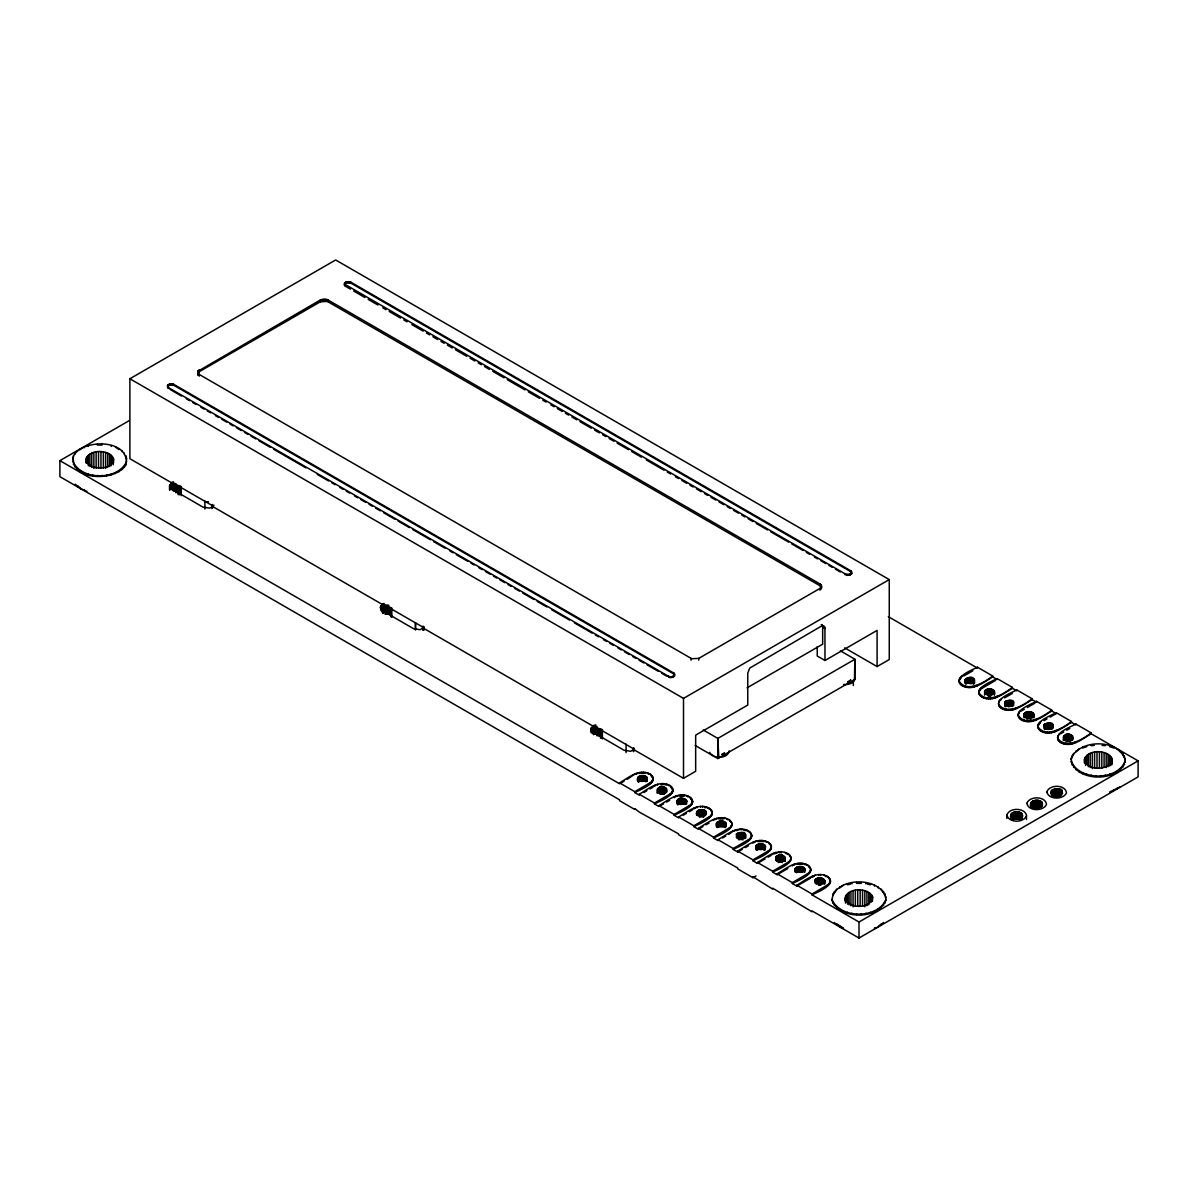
<?xml version="1.0" encoding="UTF-8"?>
<svg xmlns="http://www.w3.org/2000/svg" width="1198" height="1198" viewBox="0 0 1198 1198"><rect width="100%" height="100%" fill="white"/><g stroke="black" fill="none" stroke-linecap="round" stroke-linejoin="round"><path stroke-width="1.5" d="M85.882 462.623C84.848 448.921 109.407 448.022 113.615 459.059C111.624 470.724 90.015 470.829 85.882 460.451M172.437 489.653L172.437 482.21L169.532 485.834L170.745 488.44L202.866 507.068L209.5 508.102L212.57 507.068L213.933 505.227M197.595 374.24L199.182 371.724L320.36 301.776L327.383 301.417L819.956 585.732L821.543 587.694M415.481 630.088L415.481 622.661L415.496 629.294M422.714 630.088L422.729 626.704M653.195 779L651.293 782.024L634.805 791.683L634.805 792.567C639.567 789.886 660.802 782.429 650.08 774.058C639.313 768.173 628.261 777.846 619.561 782.878L619.561 783.777L59.9 460.646L59.9 476.669L619.561 799.8L619.561 800.698L634.805 809.489L634.805 808.605L639.253 812.064L678.637 833.898L678.637 834.796L737.728 868.011L737.728 868.909L752.973 877.715L756.028 875.948M672.887 790.366L670.985 793.405L654.497 803.049L654.497 803.948C659.259 801.252 680.494 793.795 669.772 785.424C659.005 779.539 647.953 789.212 639.253 794.244L639.253 795.143L634.805 792.567M692.579 801.747L690.677 804.771L674.189 814.415L674.189 815.314C678.952 812.618 700.186 805.161 689.464 796.79C678.697 790.905 667.645 800.578 658.945 805.61L658.945 806.509L654.497 803.948M712.271 813.113L710.369 816.138L693.882 825.781L693.882 826.68C698.644 823.984 719.878 816.527 709.156 808.171C698.389 802.271 687.338 811.945 678.637 816.991L678.637 817.875L674.189 815.314M854.429 679.67L854.938 659.244L854.923 679.371L717.812 758.544L717.827 738.402L854.938 659.244L840.352 650.814M731.963 824.479L730.061 827.504L713.574 837.162L713.574 838.046C718.336 835.365 739.57 827.908 728.848 819.537C718.081 813.652 707.03 823.325 698.329 828.357L698.329 829.256L693.882 826.68M751.67 835.845L749.753 838.87L733.266 848.528L733.266 849.427C738.028 846.731 759.262 839.274 748.54 830.903C737.773 825.018 726.722 834.692 718.036 839.723L718.036 840.622L713.574 838.046M771.362 847.211L769.445 850.251L752.973 859.894L752.973 860.793C757.72 858.097 778.955 850.64 768.232 842.269C757.465 836.384 746.414 846.058 737.728 851.089L737.728 851.988L733.266 849.427M791.054 858.592L789.138 861.617L772.665 871.26L772.665 872.159C777.412 869.463 798.647 862.006 787.925 853.65C777.158 847.75 766.106 857.424 757.421 862.455L757.421 863.354L752.973 860.793M810.746 869.958L808.83 872.983L792.357 882.626L792.357 883.525C797.104 880.844 818.339 873.372 807.617 865.016C796.85 859.131 785.798 868.805 777.113 873.836L777.113 874.72L772.665 872.159M824.613 880.53C823.984 884.783 815.404 884.783 814.775 880.53C816.886 875.738 827.294 877.73 824.613 884.094M830.439 881.324L828.522 884.349L812.049 894.008L812.049 894.891C816.796 892.21 838.031 884.753 827.324 876.382C816.542 870.497 805.49 880.171 796.805 885.202L796.805 886.101L792.357 883.525M885.981 900.342C883.989 875.738 833.898 875.738 831.921 900.342C840.172 920.139 879.107 920.139 885.981 899.443C877.58 919.076 840.322 919.076 831.921 899.443M994.4 691.56C993.771 695.798 985.205 695.798 984.561 691.56C986.673 686.754 997.095 688.745 994.4 695.11M1033.784 714.293C1033.155 718.545 1024.59 718.545 1023.961 714.293C1026.057 709.501 1036.48 711.492 1033.784 717.857M1050.796 793.39C1051.545 788.284 1061.832 788.284 1062.596 793.39M1125.236 758.574C1123.245 783.178 1073.153 783.178 1071.177 758.574C1079.428 738.777 1118.363 738.777 1125.236 759.472L1122.796 754.216L1117.39 748.87M1084.325 759.247C1086.107 771.242 1110.291 771.242 1112.073 759.247C1107.851 748.211 1083.292 749.109 1084.325 762.797M1006.874 814.865C1008.402 823.176 1024.29 823.176 1026.581 815.359C1024.38 806.404 1004.658 807.662 1006.874 818.429M171.898 488.514L172.093 483.079L129.878 458.714L129.878 378.763L335.65 259.966L889.26 579.592L889.26 659.544L877.086 666.567L844.71 647.878M382.447 611.923L382.701 603.957L384.079 603.463L384.079 612.762M593.04 733.52L593.639 725.404L593.639 734.703M1010.887 814.715C1011.187 819.956 1020.891 820.046 1022.613 815.583C1021.595 809.459 1008.162 810.941 1010.887 818.279M167.525 385.486L168.514 387.643L668.125 676.091C670.251 678.038 677.14 675.807 673.59 672.932L173.98 384.483L170.251 383.914L167.525 385.486L167.525 387.538L169.038 385.127L173.98 385.382L673.59 673.83L674.354 676.346L674.354 675.447M821.543 588.248L821.379 585.358L819.956 583.95L327.383 299.62L320.36 299.979L197.76 371.365L199.182 374.42L691.755 658.735L698.778 658.376L819.956 588.428L821.543 586.451M593.459 733.311L593.295 726.258L590.749 729.013L591.962 731.619L624.083 750.262L630.702 751.281L634.536 749.005M686.768 801.447C674.774 811.945 674.774 790.455 686.768 800.953M765.537 846.926C764.01 850.49 757.226 850.49 755.698 846.926M344.44 283.656L346.656 281.829L351.014 282.279L850.625 570.712C852.063 573.288 852.063 575.354 850.625 571.611L351.014 283.177L346.656 282.728L344.44 284.555M785.229 858.292C765.357 868.67 782.653 842.763 785.229 861.362M845.069 898.77C849.217 909.147 870.826 909.042 872.818 897.377C868.595 886.34 844.036 887.239 845.069 900.941M1051.769 711.013L1051.769 710.129L1036.525 701.324C1031.763 704.005 1010.528 711.477 1021.25 719.833C1032.017 725.718 1043.069 716.045 1051.769 711.013L1056.217 713.589L1056.217 712.69L1071.461 721.495L1071.461 722.394C1062.776 727.426 1051.709 737.099 1040.942 731.199C1030.22 722.843 1051.455 715.386 1056.217 712.69M1018.135 714.892L1020.037 710.968M1037.827 726.258L1040.942 721.51M1030.804 804.337C1032.436 799.725 1042.919 800.024 1042.425 805.52M1091.153 733.76L1091.153 732.862L1075.909 724.056C1071.147 726.752 1049.912 734.209 1060.634 742.58C1071.401 748.465 1082.468 738.792 1091.153 733.76L1138.1 760.865L1138.1 776.888L858.996 938.034L812.049 910.914L812.049 911.813L772.665 888.182L772.665 889.081L752.973 876.816L752.973 877.715M1057.52 737.639L1058.478 735.542M1071.177 762.198L1071.177 761.314C1079.578 780.946 1116.835 780.946 1125.236 761.314L1125.236 762.198M73.542 455.704C69.244 481.282 116.011 482.03 125.955 464.704C130.253 439.127 83.486 438.378 73.542 455.704L72.719 459.283M72.719 461.125C81.12 480.757 118.377 480.757 126.778 461.125M637.695 777.727C637.291 782.294 646.021 782.549 647.384 778.7C646.426 773.504 634.97 774.956 637.695 781.291M657.238 790.081C677.095 800.459 659.813 774.537 657.238 793.136M696.772 811.825C696.367 816.407 705.098 816.662 706.461 812.813C705.502 807.602 694.046 809.069 696.772 815.389M716.464 823.206C716.06 827.773 724.79 828.028 726.153 824.179C725.194 818.983 713.738 820.435 716.464 826.755M755.698 846.432C757.226 842.853 764.01 842.853 765.537 846.432M795.232 868.67C794.828 873.252 803.559 873.507 804.921 869.658C803.963 864.447 792.507 865.914 795.232 872.234M992.693 676.915L992.693 676.016L977.448 667.211C972.686 669.907 951.452 677.364 962.174 685.735C972.941 691.62 983.992 681.947 992.693 676.915L997.14 679.476L997.14 678.577L1012.385 687.382L1012.385 688.281C1003.684 693.313 992.633 702.986 981.866 697.101C971.144 688.73 992.378 681.273 997.14 678.577M959.059 680.778L962.174 676.031M964.869 680.179C976.879 669.682 976.879 691.186 964.869 680.674M978.751 692.159L980.653 689.135L995.613 680.359M1032.077 699.647L1032.077 698.748L1016.832 689.958C1012.07 692.639 990.836 700.096 1001.558 708.467C1012.325 714.352 1023.377 704.679 1032.077 699.647L1036.525 702.223L1036.525 701.324M1063.345 737.534C1083.202 747.911 1065.906 721.99 1063.345 740.589M1073.603 753.317L1071.177 759.472L1071.177 758.574M1031.074 802.69C1030.205 808.186 1040.253 808.56 1042.47 804.547C1042.604 797.688 1027.225 799.321 1030.984 807.302M382.881 613.496L382.701 604.676L380.14 607.416L381.353 610.037L413.475 628.665L420.094 629.684L423.942 627.423M736.456 834.108C740.439 847.735 754.156 826.605 736.456 834.108L736.456 837.672M836.713 889.081L832.73 894.921L832.73 894.022M1004.703 701.968C1008.686 715.595 1022.403 694.466 1004.703 701.968L1004.703 705.532M1044.087 724.7C1048.07 738.327 1061.787 717.213 1044.087 724.7L1044.087 728.264M1051.38 790.695C1054.959 806.793 1073.917 782.474 1051.38 790.695L1051.335 795.202M849.966 680.778L850.76 679.82L850.071 680.674M874.51 927.821L874.51 928.72L878.134 926.967L883.54 922.505M843.572 684.447C847.855 684.942 855.791 683.309 854.758 677.604M1021.565 818.129L1020.112 818.968M672.482 676.526L672.482 677.424L674.025 675.792M344.44 284.046L845.159 573.872L848.229 574.516L851.059 573.572M1022.613 816.467C1022.179 810.836 1009.06 811.66 1011.352 817.62M1109.677 791.953L1120.43 786.742M59.9 460.646L129.279 420.603M129.878 378.763L683.504 698.389L889.26 579.592M747.043 687.847L822.667 644.18L822.667 627.183L821.753 624.817M817.231 646.665L817.231 656.01L824.988 660.487L877.086 630.403L877.086 666.567M621.088 782.893L624.143 781.126M627.198 779.359L634.835 774.058M643.835 792.492L646.89 790.725M649.945 788.973L653 787.206M634.281 749.918L683.504 778.341L695.664 771.302L695.664 735.138L747.762 705.068L747.762 673.096L749.708 668.11L821.109 626.284L823.595 625.895M660.472 805.625L663.527 803.858M666.582 802.106L669.637 800.339M683.219 815.239L686.274 813.472M689.329 811.705L692.384 809.938M699.857 828.372L702.912 826.605M705.966 824.838L709.021 823.071M963.701 676.046L972.866 670.76M959.059 680.973C966.352 693.732 985.31 681.887 992.693 676.016M722.604 837.971L725.659 836.204M728.713 834.452L733.296 830.903M978.751 692.339C986.044 705.098 1005.002 693.253 1012.385 687.382M737.728 851.988L742.311 849.337M745.351 847.585L748.406 845.818M1004.613 697.895L1012.25 693.492M998.443 703.72C1005.736 716.464 1024.694 704.619 1032.077 698.748M757.421 863.354L765.058 858.951M768.113 857.184L771.153 855.417M1024.305 709.276L1021.25 711.028L1021.25 710.144M1027.36 707.509L1034.997 703.106M1018.135 715.086C1025.428 727.83 1044.386 716 1051.769 710.129M777.113 874.72L787.805 868.55M1043.997 720.642L1047.052 718.875M1050.107 717.108L1056.217 713.589M1037.827 726.452C1045.12 739.196 1064.079 727.366 1071.461 721.495M796.805 886.101L810.552 878.164M1063.689 732.008L1060.634 733.775L1060.634 732.876M1066.744 730.241L1069.799 728.489M1057.52 737.818C1064.812 750.577 1083.771 738.732 1091.153 732.862M812.049 894.891L858.996 922.011L1138.1 760.865M815.134 875.139L812.079 877.28L812.079 876.382M1060.874 795.502L1059.197 796.191M721.975 754.485L724.625 752.973L721.87 754.515M846.252 575.22L850.101 575.025M777.517 852.931L774.133 853.845L774.133 852.946M738.133 830.184L736.366 830.558L736.366 829.66M1039.205 807.737L1033.305 807.437M850.445 884.154L847.48 884.768L847.48 883.869M645.258 772.44L645.258 773.339L639.672 773.339L639.672 772.44M1094.283 745.381L1091.183 745.71L1091.183 744.812M684.642 795.187L684.642 796.086L679.056 796.086L679.056 795.187M724.026 817.92L724.026 818.818L718.441 818.818L718.441 817.92M763.411 840.667L763.411 841.565L757.825 841.565L757.825 840.667M802.795 863.399L802.795 864.297L797.209 864.297L797.209 863.399M204.888 501.737L208.512 501.737M1102.115 745.381L1105.23 745.71L1105.23 744.812M664.95 784.705L666.717 785.079L666.717 784.181M704.334 807.452L706.101 807.826L706.101 806.928M743.718 830.184L745.485 830.558L745.485 829.66M867.457 884.154L870.422 884.768L870.422 883.869M1054.195 796.191L1052.503 795.502M668.125 676.091L669.218 677.424L669.218 676.526M75.16 484.187L80.566 488.649L86.915 491.315M1013.328 818.968L1011.876 818.129M843.377 927.821L843.377 928.72L839.753 926.967L836.713 923.987L842.179 927.237M345.548 286.322L350.4 289.122M353.635 290.994L364.956 297.523M368.19 299.395L377.894 304.996M382.746 307.796L385.981 309.668M389.215 311.525L400.521 318.069M403.756 319.926L406.991 321.798M411.842 324.598L423.164 331.127M426.398 332.999L429.633 334.871M432.867 336.743L437.719 339.543M440.954 341.4L444.188 343.272M447.408 345.144L452.26 347.944M455.495 349.801L466.816 356.345M470.05 358.202L474.902 361.002M478.137 362.874L481.371 364.746M484.606 366.603L489.458 369.403M492.692 371.275L503.999 377.804M507.233 379.676L525.024 389.949M528.258 391.806L539.579 398.35M542.814 400.207L546.048 402.079M550.885 404.879L554.12 406.751M557.355 408.608L562.206 411.408M565.441 413.28L568.676 415.152M571.91 417.009L576.762 419.809M579.997 421.681L591.318 428.21M594.552 430.082L599.404 432.882M602.624 434.754L605.859 436.611M609.093 438.483L613.945 441.283M617.18 443.155L628.501 449.684M631.735 451.556L641.439 457.157M646.291 459.957L664.066 470.215M667.301 472.087L670.536 473.959M675.387 476.759L678.622 478.616M681.857 480.488L686.709 483.288M689.943 485.16L693.178 487.017M696.412 488.889L701.264 491.689M704.484 493.561L707.719 495.418M710.953 497.29L715.805 500.09M719.04 501.962L723.891 504.762M727.126 506.619L730.361 508.491M733.595 510.363L738.447 513.163M741.682 515.02L744.916 516.892M748.151 518.764L752.988 521.564M756.223 523.421L767.544 529.965M770.778 531.837L788.569 542.095M791.803 543.967L803.124 550.496M806.344 552.368L809.578 554.24M814.43 557.04L817.665 558.897M820.9 560.769L825.751 563.569M828.986 565.441L832.221 567.298M835.455 569.17L840.307 571.97M888.317 616.656L977.448 668.11L977.448 667.211M1012.385 688.281L1016.832 690.842L1016.832 689.958M1071.461 722.394L1075.909 724.955L1075.909 724.056M821.274 624.547L824.928 627.782L824.988 660.487M822.142 625.236L824.464 626.584M822.427 625.775L824.748 627.123M822.607 626.434L824.928 627.782M822.667 627.183L824.988 628.516M170.131 389.47L181.452 395.999M186.304 398.799L189.539 400.671M192.773 402.543L196.008 404.4M200.86 407.215L204.094 409.072M207.329 410.944L210.563 412.816M215.415 415.616L218.635 417.473M221.87 419.345L226.722 422.145M229.956 424.017L233.191 425.874M236.425 427.746L241.277 430.546M244.512 432.418L247.746 434.275M250.981 436.147L255.833 438.947M259.067 440.819L270.374 447.348M273.608 449.22L305.954 467.879M317.275 474.423L328.581 480.952M331.816 482.824L335.051 484.681M339.903 487.481L343.137 489.353M346.372 491.225L349.606 493.082M354.458 495.882L357.693 497.754M360.927 499.626L365.779 502.426M369.014 504.283L372.234 506.155M375.468 508.027L380.32 510.827M383.555 512.684L394.876 519.228M398.11 521.085L409.431 527.629M412.666 529.486L430.441 539.759M433.676 541.631L444.997 548.16M449.849 550.96L453.084 552.832M456.318 554.689L467.639 561.233M470.874 563.09L474.094 564.962M478.945 567.762L482.18 569.634M485.415 571.491L490.267 574.291M493.501 576.163L496.736 578.035M499.97 579.892L504.822 582.692M508.057 584.564L511.291 586.436M514.526 588.293L519.378 591.093M522.613 592.965L533.919 599.494M537.153 601.366L546.857 606.967M551.709 609.767L569.499 620.04M574.351 622.84L592.126 633.113M595.361 634.97L598.596 636.842M603.448 639.642L606.682 641.514M609.917 643.371L613.151 645.243M618.003 648.043L621.238 649.915M624.472 651.772L629.309 654.572M632.544 656.444L635.779 658.316M639.013 660.173L643.865 662.973M647.1 664.845L658.421 671.374M661.655 673.246L666.507 676.046M703.241 729.971L717.827 738.402L718.815 757.975M695.125 745.441L717.812 758.544M172.093 482.36L213.079 506.02M382.701 603.957L423.688 627.617M593.295 725.539L634.281 749.214M213.079 506.739L382.701 604.676M423.688 628.336L593.295 726.258M619.561 782.878L634.805 791.683M639.253 794.244L654.497 803.049M658.945 805.61L674.189 814.415M678.637 816.991L693.882 825.781M698.329 828.357L713.574 837.162M718.036 839.723L733.266 848.528M737.728 851.089L752.973 859.894M757.421 862.455L772.665 871.26M777.113 873.836L792.357 882.626M796.805 885.202L812.049 894.008M1032.526 807.048L1030.804 804.936M809.773 866.783L809.773 867.681L807.617 865.016M770.389 844.051L770.389 844.934L768.232 842.269M731.005 821.304L731.005 822.202L728.848 819.537M692.579 801.552L689.464 796.79M672.887 790.186L669.772 785.424M653.195 778.805L650.08 774.058M885.157 894.022L885.157 894.921L881.174 889.081M830.439 881.129L828.522 877.221M791.054 858.397L789.138 854.474M751.67 835.665L749.753 831.741M834.347 922.505L836.713 924.871M712.271 812.918L710.369 808.994M198.089 375.303L198.569 374.001M344.44 284.944L344.784 285.693L344.784 284.795M709.62 752.314C713.035 759.247 727.905 759.083 729.178 750.846M810.417 868.7L810.746 869.763M771.362 847.031L771.033 845.069M731.963 824.284L731.649 822.322M126.778 459.283L125.955 455.704M172.093 483.079L172.242 490.132M1124.413 755.893L1124.413 756.777M1124.413 763.995L1124.413 764.893M1122.796 753.317L1122.796 754.216M1122.796 766.555L1122.796 767.454M1120.43 750.951L1120.43 751.85M1120.43 768.921L1120.43 769.82M1117.39 771.018L1117.39 771.916M1117.39 787.94L1117.39 788.838M1113.766 747.103L1113.766 748.001L1109.677 746.639L1109.677 745.74M1113.766 772.77L1113.766 773.668M1113.766 789.692L1113.766 790.59M1112.073 759.247L1112.073 764.579M1111.654 757.855L1111.654 763.201M1110.816 756.537L1110.816 765.447M1109.603 755.324L1109.603 766.016M1109.677 774.148L1109.677 775.031M1108.045 754.261L1108.045 766.72M1106.188 753.362L1106.188 767.604M1105.23 775.076L1105.23 775.975M1104.092 752.658L1104.092 766.915M1101.801 752.179L1101.801 768.203M1100.573 775.555L1100.573 776.439M1099.42 751.94L1099.42 767.963M1096.994 751.94L1096.994 767.963M1095.841 775.555L1095.841 776.439M1094.598 752.179L1094.598 768.203M1092.321 752.658L1092.321 768.682M1091.183 775.076L1091.183 775.975M1090.21 753.362L1090.21 767.604M1088.353 754.261L1088.353 766.72M1086.736 745.74L1086.736 746.639L1082.633 748.001L1082.633 747.103M1086.796 755.324L1086.796 764.234M1086.736 774.148L1086.736 775.031M1085.583 756.537L1085.583 765.447M1084.759 757.855L1084.759 763.201M1082.633 772.77L1082.633 773.668M1079.009 748.87L1075.969 751.85L1075.969 750.951M1079.009 771.018L1079.009 771.916M1075.879 741.682L1075.879 742.58M1075.969 768.921L1075.969 769.82M1074.441 742.371L1074.441 743.269M1073.603 766.555L1073.603 767.454M1072.719 736.081L1072.719 739.645M1072.809 742.925L1072.809 743.808M1072.3 735.647L1072.3 739.211M1071.985 755.893L1071.985 756.777M1071.985 763.995L1071.985 764.893M1071.746 735.258L1071.746 740.604M1071.087 734.943L1071.087 740.289M1071.042 743.284L1071.042 744.183M1070.338 734.703L1070.338 741.817M1069.529 734.524L1069.529 741.652M1069.2 743.479L1069.2 744.377M1068.676 734.434L1068.676 741.562M1067.822 734.434L1067.822 741.562M1067.313 743.479L1067.313 744.377M1066.969 734.524L1066.969 741.652M1066.175 734.703L1066.175 741.817M1065.426 734.943L1065.426 740.289M1065.456 743.284L1065.456 744.183M1064.767 735.258L1064.767 740.604M1064.213 735.647L1064.213 739.211M1063.779 736.081L1063.779 739.645M1063.704 742.925L1063.704 743.808M1063.495 736.545L1063.495 740.109M1062.072 742.371L1062.072 743.269M1061.907 790.575L1061.907 794.139M1061.443 790.156L1061.443 795.502M1060.874 789.781L1060.874 794.229M1060.634 741.682L1060.634 742.58M1060.23 789.452L1060.23 796.58M1060.095 790.291L1060.095 795.637M1059.421 733.715L1059.421 734.599M1059.421 740.843L1059.421 741.742M1059.496 789.183L1059.496 796.311M1059.197 789.991L1059.197 795.337M1058.703 788.988L1058.703 796.101M1058.478 739.915L1058.478 740.798M1058.223 789.796L1058.223 796.91M1057.834 735.662L1057.834 736.56M1057.834 738.896L1057.834 739.78M1057.879 788.853L1057.879 795.966M1057.205 789.692L1057.205 796.805M1057.025 788.778L1057.025 795.906M1056.187 730.316L1056.187 731.199M1056.157 788.793L1056.172 796.805M1055.303 788.868L1055.168 796.91M1054.749 731.005L1054.749 731.903M1054.48 789.033L1054.48 796.146M1054.195 789.991L1054.195 795.337M1053.701 789.242L1053.701 796.37M1053.297 790.291L1053.297 795.637M1053.027 724.7L1053.027 728.264M1053.117 731.544L1053.117 732.442M1052.997 789.527L1052.997 796.655M1052.608 724.281L1052.608 727.845M1052.503 790.68L1052.503 796.011M1052.353 789.871L1052.353 795.217M1052.054 723.891L1052.054 729.238M1051.814 790.261L1051.814 795.607M1051.395 723.577L1051.395 728.923M1051.35 731.918L1051.35 732.817M1050.646 723.322L1050.646 728.669M1049.837 723.158L1049.837 728.504M1049.493 732.113L1049.493 733.011M1048.984 723.068L1048.984 728.414M1048.13 723.068L1048.13 728.414M1047.621 732.113L1047.621 733.011M1047.277 723.158L1047.277 728.504M1046.483 723.322L1046.483 728.669M1045.734 723.577L1045.734 728.923M1045.764 731.918L1045.764 732.817M1045.075 723.891L1045.075 729.238M1044.521 724.281L1044.521 729.627M1044.012 731.544L1044.012 732.442M1042.38 731.005L1042.38 731.903M1042.275 802.57L1042.275 806.134M1041.916 802.121L1041.916 805.685M1041.466 801.702L1041.466 807.048M1040.942 730.316L1040.942 731.199M1040.897 801.312L1040.897 807.557M1040.238 800.998L1040.238 806.344M1040.104 801.836L1040.104 807.167M1039.729 722.334L1039.729 723.233M1039.729 729.477L1039.729 730.376M1039.505 800.728L1039.505 806.074M1039.205 801.537L1039.205 808.65M1038.786 723.278L1038.786 724.176M1038.786 728.534L1038.786 729.432M1038.726 800.519L1038.726 807.647M1038.247 801.327L1038.247 808.455M1038.142 724.296L1038.142 725.194M1038.142 727.515L1038.142 728.414M1037.887 800.384L1037.887 807.512M1037.228 801.222L1037.228 808.351M1037.034 800.324L1037.034 807.452M1036.495 718.935L1036.495 719.833M1036.195 801.222L1036.195 808.351M1036.165 800.339L1036.165 807.452M1035.312 800.414L1035.312 807.542M1035.057 719.639L1035.057 720.537M1035.177 801.327L1035.177 808.455M1034.488 800.564L1034.488 807.692M1034.203 801.537L1034.203 808.65M1033.709 800.788L1033.709 807.916M1033.634 713.798L1033.634 717.362M1033.335 713.334L1033.335 716.898M1033.425 720.178L1033.425 721.076M1033.305 801.836L1033.305 807.167M1033.005 801.073L1033.005 806.419M1032.916 712.9L1032.916 716.464M1032.526 802.211L1032.526 807.557M1032.362 712.525L1032.362 717.872M1032.377 801.402L1032.377 806.748M1031.703 712.211L1031.703 717.557M1031.837 801.791L1031.837 807.138M1031.658 720.552L1031.658 721.451M1031.388 802.226L1031.388 807.572M1030.954 711.956L1030.954 719.085M1030.145 711.792L1030.145 718.92M1029.801 720.747L1029.801 721.63M1029.292 711.702L1029.292 718.83M1028.438 711.702L1028.438 718.83M1027.929 720.747L1027.929 721.63M1027.585 711.792L1027.585 718.92M1026.776 711.956L1026.776 719.085M1026.506 816.003L1026.506 819.567M1026.042 712.211L1026.042 717.557M1026.072 720.552L1026.072 721.451M1025.383 712.525L1025.383 717.872M1024.829 712.9L1024.829 716.464M1024.395 713.334L1024.395 716.898M1024.32 720.178L1024.32 721.076M1024.095 713.798L1023.961 717.857M1022.688 719.639L1022.688 720.537M1022.283 814.116L1022.283 817.68M1022.089 814.73L1022.089 818.294M1021.939 813.652L1021.939 817.216M1021.475 813.232L1021.565 817.77M1021.25 718.935L1021.25 719.833M1020.906 812.858L1020.906 819.088M1020.247 812.529L1020.247 819.657M1020.037 718.111L1020.037 719.01M1020.112 813.367L1020.112 818.713M1019.528 812.259L1019.528 819.387M1019.228 813.068L1019.228 818.414M1019.094 711.912L1019.094 712.81M1019.094 717.168L1019.094 718.066M1018.734 812.064L1018.734 819.192M1018.45 712.93L1018.45 713.828M1018.45 716.149L1018.45 717.048M1018.255 812.873L1018.255 818.204M1017.896 811.93L1017.896 819.058M1017.237 812.768L1017.237 818.099M1017.042 811.855L1017.042 818.983M1016.803 707.569L1016.803 708.467M1016.174 811.87L1016.174 818.998M1015.365 708.273L1015.365 709.171M1015.335 811.959L1015.335 819.073M1015.185 812.873L1015.185 818.204M1014.511 812.109L1014.511 819.237M1014.212 813.068L1014.212 818.414M1013.733 708.812L1013.733 709.71M1013.733 812.319L1013.733 819.447M1013.643 701.968L1013.643 705.532M1013.328 813.367L1013.328 818.713M1013.223 701.534L1013.223 705.098M1013.014 812.603L1013.014 817.949M1012.669 701.159L1012.669 706.506M1012.535 813.756L1012.535 819.088M1012.385 812.948L1012.385 818.294M1012.01 700.845L1012.01 706.176M1011.966 709.186L1011.966 710.085M1011.846 813.337L1011.876 819.552M1011.262 700.59L1011.262 705.936M1011.412 813.771L1011.352 818.294M1011.082 814.236L1011.082 817.8M1010.453 700.426L1010.453 705.757M1010.109 709.366L1010.109 710.264M1009.6 700.336L1009.6 705.682M1008.746 700.336L1008.746 705.682M1008.237 709.366L1008.237 710.264M1007.892 700.426L1007.892 705.757M1007.084 700.59L1007.084 705.936M1006.35 700.83L1006.35 706.176M1006.38 709.186L1006.38 710.085M1005.691 701.159L1005.691 706.506M1005.137 701.534L1005.137 706.88M1004.628 708.812L1004.628 709.71M1002.996 708.273L1002.996 709.171M1001.558 698.763L1000.345 700.501L1000.345 699.602M1001.558 707.569L1001.558 708.467M1000.345 706.745L1000.345 707.629M999.402 700.545L998.758 702.462L998.758 701.564M999.402 705.802L999.402 706.7M998.758 704.783L998.758 705.682M997.11 696.203L997.11 697.101M995.673 696.907L995.673 697.79M994.25 691.066L994.25 694.63M994.04 697.446L994.04 698.344M993.951 690.602L993.951 694.166M993.531 690.168L993.531 693.732M992.977 689.793L992.977 693.357M992.318 689.464L992.318 694.81M992.273 697.82L992.273 698.704M991.57 689.224L991.57 694.57M990.761 689.045L990.761 696.173M990.417 698L990.417 698.898M989.907 688.97L989.907 696.083M989.054 688.97L989.054 696.083M988.545 698L988.545 698.898M988.2 689.045L988.2 696.173M987.392 689.224L987.392 694.57M986.658 689.464L986.658 694.81M986.688 697.82L986.688 698.704M985.999 689.793L985.999 693.357M985.445 690.168L985.445 693.732M985.011 690.602L985.011 694.166M984.921 697.446L984.921 698.344M984.711 691.066L984.561 695.11M983.303 696.907L983.303 697.79M981.866 687.397L981.866 688.296M981.866 696.203L981.866 697.101M980.653 688.236L980.653 689.135M980.653 695.364L980.653 696.263M979.709 689.164L979.709 690.063M979.709 694.436L979.709 695.334M979.065 690.198L979.065 691.081M979.065 693.417L979.065 694.301M977.418 684.837L977.418 685.735M975.981 685.526L975.981 686.424M974.558 679.7L974.558 683.264M974.348 686.08L974.348 686.963M974.259 679.221L974.259 682.785M973.839 678.802L973.839 684.148M973.285 678.412L973.285 683.759M972.626 678.098L972.626 683.444M972.581 686.439L972.581 687.338M971.878 677.843L971.878 683.189M971.069 677.679L971.069 683.025M970.724 686.634L970.724 687.532M970.215 677.589L970.215 682.935M969.362 677.589L969.362 682.935M968.853 686.634L968.853 687.532M968.508 677.679L968.508 683.025M967.699 677.843L967.699 683.189M966.966 678.098L966.966 683.444M966.996 686.439L966.996 687.338M966.307 678.412L966.307 683.759M965.753 678.802L965.753 684.148M965.318 679.221L965.318 682.785M965.229 686.08L965.229 686.963M965.019 679.7L965.019 683.264M963.611 685.526L963.611 686.424M962.174 684.837L962.174 685.735M960.961 676.87L960.961 677.754M960.961 683.998L960.961 684.897M960.017 677.798L960.017 678.697M960.017 683.07L960.017 683.953M959.373 678.817L959.373 679.715M959.373 682.036L959.373 682.935M885.981 896.703L885.981 897.601M885.157 902.124L885.157 903.022M883.54 891.447L883.54 892.345M883.54 904.7L883.54 905.598M881.174 907.066L881.174 907.949M881.174 924.871L881.174 923.987L878.134 926.967M878.134 886.999L878.134 887.898M878.134 909.147L878.134 910.046M874.51 885.247L874.51 886.131M874.51 910.914L874.51 911.798M872.399 895.999L872.399 901.345M871.56 894.681L871.56 901.809M870.347 893.468L870.347 902.364M870.422 912.277L870.422 913.175M868.79 892.39L868.79 904.864M866.933 891.492L866.933 905.748M865.974 882.941L865.974 883.839M865.974 913.205L865.974 914.104M864.836 890.788L864.836 906.826M862.545 890.309L862.545 906.347M861.317 882.462L861.317 883.36L856.585 883.36L856.585 882.462M861.317 913.685L861.317 914.583M860.164 890.069L860.164 906.092M858.996 922.011L858.996 938.034M857.738 890.069L857.738 906.092M856.585 913.685L856.585 914.583M855.342 890.309L855.342 906.347M853.335 681.962L853.335 685.526M853.066 890.788L853.066 906.826M851.928 882.941L851.928 883.839M851.928 913.205L851.928 914.104M851.613 571.716L851.613 573.767M851.389 571.356L851.389 572.255M851.389 573.243L851.389 574.141M851.059 571.012L851.059 571.91M850.954 891.492L850.954 905.748M850.625 570.712L850.625 571.611M850.625 573.872L850.625 574.77M849.517 574.321L849.517 575.22M849.097 892.39L849.097 904.864M848.888 574.456L848.888 575.34M848.229 574.516L848.229 575.414M847.555 574.516L847.555 575.414M847.54 893.468L847.54 904.146M847.48 912.277L847.48 913.175M846.881 574.456L846.881 575.34M846.327 894.681L846.327 901.809M845.503 895.999L845.503 903.112M845.159 573.872L845.159 574.77M843.377 885.247L839.753 887.898L839.753 886.999M843.377 910.914L843.377 911.798M839.753 909.147L839.753 910.046M839.753 926.069L839.753 926.967M836.713 907.066L836.713 907.949M834.347 891.447L834.347 892.345M834.347 904.7L834.347 905.598M832.73 902.124L832.73 903.022M830.439 880.245L830.439 882.222M830.109 879.167L830.109 880.066M830.109 882.387L830.109 883.285M829.465 878.149L829.465 879.047M829.465 883.42L829.465 884.304M828.522 884.349L828.522 885.247M827.324 876.382L827.324 877.28M827.324 885.187L827.324 886.086M825.871 875.678L825.871 876.577L824.254 875.139M824.464 880.051L824.464 883.615M824.164 879.587L824.164 883.136M823.73 879.152L823.73 882.716M823.176 878.763L823.176 884.109M822.517 878.448L822.517 883.795M821.783 878.209L821.783 883.54M821.379 585.358L821.379 587.155M821.049 584.849L821.049 586.631M821.049 587.514L821.049 589.311M820.974 878.029L820.974 885.157M820.57 584.369L820.57 586.151M820.63 874.585L820.63 875.483M820.121 877.939L820.121 885.067M819.956 583.95L819.956 585.732M819.956 588.428L819.956 590.21M819.267 877.939L819.267 885.067M818.758 874.585L818.758 875.483M818.414 878.029L818.414 885.157M817.605 878.194L817.605 883.54M816.871 878.448L816.871 883.795M816.212 878.763L816.212 884.109M815.658 879.152L815.658 882.716M815.224 879.587L815.224 883.136M813.517 875.678L813.517 876.577M810.746 868.864L810.746 870.856M810.417 871.021L810.417 871.919M809.773 872.039L809.773 872.938M808.83 865.84L808.83 866.738M808.83 872.983L808.83 873.881M807.617 873.821L807.617 874.705M806.179 864.312L806.179 865.211M804.771 868.67L804.771 872.234M804.562 863.773L804.562 864.671M804.472 868.206L804.472 871.77M804.038 867.786L804.038 871.35M803.484 867.397L803.484 870.961M802.825 867.082L802.825 872.429M802.091 866.828L802.091 872.174M801.282 866.663L801.282 872.009M800.938 863.219L800.938 864.102M800.429 866.573L800.429 871.919M799.575 866.573L799.575 871.919M799.066 863.219L799.066 864.102M798.722 866.663L798.722 872.009M797.913 866.828L797.913 872.174M797.179 867.082L797.179 872.429M796.52 867.397L796.52 872.743M795.966 867.786L795.966 871.35M795.442 863.773L793.825 865.211L793.825 864.312M795.532 868.206L795.532 871.77M792.372 865.016L792.372 865.914M791.054 857.498L791.054 859.475M790.725 856.435L790.725 857.334M790.725 859.655L790.725 860.553M790.081 855.417L790.081 856.315M790.081 860.673L790.081 861.572M789.138 861.617L789.138 862.515M787.925 853.65L787.925 854.533M787.925 862.44L787.925 863.339M786.487 852.946L786.487 853.845L784.87 852.407M785.079 857.304L785.079 860.868M784.78 856.84L784.78 860.404M784.346 856.405L784.346 859.969M783.792 856.031L783.792 861.377M783.133 855.716L783.133 861.062M782.399 855.462L782.399 862.59M781.59 855.297L781.59 862.425M781.246 851.838L781.246 852.736M780.737 855.207L780.737 862.335M779.883 855.207L779.883 862.335M779.374 851.838L779.374 852.736M779.029 855.297L779.029 862.425M778.221 855.462L778.221 862.59M777.472 855.716L777.472 861.062M776.813 856.031L776.813 861.377M776.274 856.405L776.274 859.969M775.75 852.407L775.75 853.305M775.84 856.84L775.84 860.404M772.68 853.65L772.68 854.533M771.362 846.132L771.362 848.109M771.033 848.289L771.033 849.187M770.389 849.307L770.389 850.206M769.445 843.107L769.445 844.006M769.445 850.251L769.445 851.134M768.232 851.074L768.232 851.973M766.795 841.58L766.795 842.479M765.387 845.938L765.387 849.502M765.178 841.041L765.178 841.924M765.088 845.474L765.088 849.038M764.653 845.039L764.653 850.385M764.099 844.665L764.099 850.011M763.44 844.335L763.44 849.682M762.707 844.096L762.707 849.442M761.898 843.916L761.898 849.262M761.554 840.472L761.554 841.37M761.044 843.841L761.044 849.187M760.191 843.841L760.191 849.187M759.682 840.472L759.682 841.37M759.337 843.916L759.337 849.262M758.529 844.096L758.529 849.442M757.78 844.335L757.78 849.682M757.121 844.665L757.121 850.011M756.582 845.039L756.582 850.385M756.058 841.041L754.441 842.479L754.441 841.58M756.148 845.474L756.148 849.038M755.848 845.938L755.848 849.502M752.988 842.269L752.988 843.167M751.67 834.766L751.67 836.743M751.341 833.688L751.341 834.587M751.341 836.923L751.341 837.806M750.697 832.67L750.697 833.568M750.697 837.941L750.697 838.825M749.753 838.87L749.753 839.768M748.54 830.903L748.54 831.801M748.54 839.708L748.54 840.607M747.103 830.214L747.103 831.098M745.695 834.572L745.695 838.136M745.396 834.108L745.396 837.672M744.961 833.673L744.961 837.237M744.407 833.299L744.407 838.63M743.748 832.969L743.748 838.315M743.015 832.73L743.015 839.843M742.206 832.55L742.206 839.678M741.861 829.106L741.861 830.004M741.352 832.475L741.352 839.588M740.499 832.475L740.499 839.588M739.99 829.106L739.99 830.004M739.645 832.55L739.645 839.678M738.837 832.73L738.837 839.843M738.088 832.969L738.088 838.315M737.429 833.299L737.429 838.63M736.89 833.673L736.89 837.237M734.748 830.214L734.748 831.098M731.963 823.4L731.963 825.377M731.649 825.542L731.649 826.44M731.005 826.56L731.005 827.459M730.061 820.36L730.061 821.259M730.061 827.504L730.061 828.402M728.848 828.342L728.848 829.226M727.411 818.833L727.411 819.731L725.793 818.294M726.003 823.206L726.003 826.755M725.703 822.726L725.703 826.291M725.269 822.307L725.269 827.653M724.715 821.918L724.715 827.264M724.056 821.603L724.056 826.949M723.322 821.349L723.322 826.695M722.514 821.184L722.514 826.53M722.169 817.74L722.169 818.638M721.66 821.094L721.66 826.44M720.807 821.094L720.807 826.44M720.298 817.74L720.298 818.638M719.953 821.184L719.953 826.53M719.144 821.349L719.144 826.695M718.396 821.603L718.396 826.949M717.737 821.918L717.737 827.264M717.198 822.307L717.198 827.653M716.763 822.726L716.763 826.291M716.674 818.294L716.674 819.192M715.056 818.833L715.056 819.731M713.604 819.537L713.604 820.435M712.271 812.019L712.271 814.011M711.956 810.956L711.956 811.855M711.956 814.176L711.956 815.074M711.312 809.938L711.312 810.836M711.312 815.194L711.312 816.093M710.369 816.138L710.369 817.036M709.156 808.171L709.156 809.054M709.156 816.961L709.156 817.86M707.719 807.467L707.719 808.365M706.011 811.36L706.011 814.925M705.577 810.926L705.577 814.49M705.023 810.552L705.023 815.898M704.364 810.237L704.364 815.583M703.63 809.983L703.63 817.111M702.822 809.818L702.822 816.946M702.477 806.374L702.477 807.257M701.968 809.728L701.968 816.856M701.115 809.728L701.115 816.856M700.605 806.374L700.605 807.257M700.261 809.818L700.261 816.946M699.452 809.983L699.452 817.111M698.778 658.376L698.778 660.173M698.704 810.237L698.704 815.583M698.045 810.552L698.045 815.898M697.491 810.926L697.491 814.49M697.071 811.36L697.071 814.925M696.981 806.928L696.981 807.826M695.364 807.467L695.364 808.365M693.912 808.171L693.912 809.054M692.579 800.653L692.579 802.63M692.264 799.59L692.264 800.489M692.264 802.81L692.264 803.708M691.62 798.572L691.62 799.47M691.62 803.828L691.62 804.727M691.021 658.376L691.021 660.173M690.677 797.628L690.677 798.527M690.677 804.771L690.677 805.67M689.464 805.595L689.464 806.494M688.026 796.101L688.026 796.999L686.409 795.562M686.619 800.459L686.619 804.023M686.319 799.994L686.319 803.559M685.885 799.56L685.885 803.124M685.331 799.186L685.331 804.532M684.672 798.871L684.672 804.202M683.938 798.617L683.938 803.963M683.504 698.389L683.504 778.341M683.13 798.452L683.13 803.798M682.785 794.993L682.785 795.891M682.276 798.362L682.276 803.708M681.422 798.362L681.422 803.708M680.913 794.993L680.913 795.891M680.569 798.452L680.569 803.798M679.76 798.617L679.76 803.963M679.011 798.871L679.011 804.202M678.353 799.186L678.353 804.532M677.798 799.56L677.798 804.906M677.289 795.562L677.289 796.445M677.379 799.994L677.379 803.559M677.08 800.459L677.08 804.023M675.657 796.101L675.657 796.999M674.579 673.935L674.579 675.986M674.354 673.561L674.354 674.459M674.219 796.79L674.219 797.688M674.025 673.231L674.025 674.115M673.59 672.932L673.59 673.83M673.59 676.091L673.59 676.975M673.066 676.331L673.066 677.229M672.887 789.287L672.887 791.264M672.572 788.224L672.572 789.108M672.572 791.444L672.572 792.327M671.853 676.66L671.853 677.559M671.928 787.206L671.928 788.089M671.928 792.462L671.928 793.361M671.194 676.735L671.194 677.619M670.985 786.262L670.985 787.161M670.985 793.405L670.985 794.289M670.521 676.735L670.521 677.619M669.847 676.66L669.847 677.559M669.772 794.229L669.772 795.128M668.634 676.331L668.634 677.229M668.334 784.735L668.334 785.618M666.627 788.628L666.627 792.192M666.193 788.194L666.193 791.758M665.639 787.82L665.639 793.166M664.98 787.49L664.98 792.836M664.246 787.251L664.246 794.379M663.437 787.071L663.437 794.199M663.093 783.627L663.093 784.525M662.584 786.996L662.584 794.124M661.73 786.996L661.73 794.124M661.221 783.627L661.221 784.525M660.877 787.071L660.877 794.199M660.068 787.251L660.068 794.379M659.319 787.49L659.319 792.836M658.66 787.82L658.66 793.166M658.106 788.194L658.106 791.758M657.597 784.181L657.597 785.079M657.687 788.628L657.687 792.192M657.388 789.093L657.388 792.657M655.965 784.735L654.527 786.322L654.527 785.424M653.195 777.921L653.195 779.898M652.88 776.843L652.88 777.742M652.88 780.063L652.88 780.961M652.236 775.825L652.236 776.723M652.236 781.096L652.236 781.98M651.293 774.896L651.293 775.78M651.293 782.024L651.293 782.923M650.08 782.863L650.08 783.762M648.642 773.354L648.642 774.252L647.025 772.815M647.234 777.727L647.234 781.291M646.935 777.262L646.935 780.811M646.501 776.828L646.501 780.392M645.947 776.439L645.947 781.785M645.288 776.124L645.288 781.47M644.554 775.885L644.554 781.216M643.745 775.705L643.745 781.051M643.401 772.261L643.401 773.159M642.892 775.615L642.892 780.961M642.038 775.615L642.038 780.961M641.529 772.261L641.529 773.159M641.185 775.705L641.185 781.051M640.376 775.885L640.376 781.216M639.627 776.124L639.627 781.47M638.968 776.439L638.968 781.785M638.414 776.828L638.414 782.174M637.905 772.815L637.905 773.713M637.995 777.262L637.995 780.811M636.273 773.354L636.273 774.252M633.772 747.657L633.772 751.386M633.323 748.301L633.323 751.685M626.09 744.123L626.09 752.584M602.414 729.567L602.414 738.866M601.501 729.118L601.501 738.417M600.468 728.773L600.468 738.073M599.344 728.534L599.344 735.976M598.176 728.414L598.176 735.857M596.978 726.557L596.978 735.857M595.795 724.82L595.795 734.119M594.672 725.06L594.672 734.359M592.725 726.557L592.725 733.685M591.962 727.081L591.962 732.427M591.363 727.68L591.363 733.026M590.958 728.339L590.958 731.888M423.942 626.599L423.942 630.328M423.164 626.075L423.164 629.789M391.821 607.97L391.821 617.269M390.907 607.521L390.907 616.835M389.859 607.176L389.859 614.619M388.751 605.08L388.751 614.394M387.568 604.96L387.568 614.274M386.37 604.96L386.37 614.274M385.202 605.08L385.202 614.394M383.046 603.807L383.046 613.106M382.117 604.96L382.117 612.088M381.353 605.499L381.353 610.83M380.754 606.098L380.754 609.647M351.014 282.279L351.014 283.177M350.505 282.024L350.505 282.923M349.921 281.829L349.921 282.728M349.292 281.695L349.292 282.593M348.618 281.635L348.618 282.533M347.944 281.635L347.944 282.533M347.285 281.695L347.285 282.593M346.656 281.829L346.656 282.728M346.072 282.024L346.072 282.923M345.548 282.279L345.548 283.177M345.129 282.578L345.129 283.477M345.129 285.139L345.129 286.037M344.784 282.908L344.784 283.806M344.56 283.282L344.56 285.334M328.117 299.979L328.117 301.776M327.383 299.62L327.383 301.417M326.56 299.35L326.56 301.132M325.661 299.156L325.661 300.953M324.718 299.066L324.718 300.863M323.76 299.066L323.76 300.863M322.816 299.156L322.816 300.953M321.918 299.35L321.918 301.132M321.094 299.62L321.094 301.417M320.36 299.979L320.36 301.776M212.57 504.478L212.57 508.207M212.121 505.122L212.121 508.506M204.888 500.944L204.888 509.06M199.182 369.942L199.182 371.724M199.182 374.42L199.182 376.202M198.569 370.362L198.569 372.159M198.089 370.841L198.089 372.638M197.76 371.365L197.76 374.794M181.212 486.388L181.212 495.687M180.299 485.939L180.299 493.381M179.266 485.594L179.266 494.894M178.143 485.355L178.143 494.654M176.96 485.235L176.96 492.678M175.777 483.378L175.777 492.678M174.594 483.498L174.594 490.94M173.98 384.483L173.98 385.382M173.47 384.244L173.47 385.127M173.47 481.866L173.47 491.18M172.886 384.049L172.886 384.932M172.257 383.914L172.257 384.813M171.584 383.839L171.584 384.738M171.524 483.378L171.524 488.724M170.91 383.839L170.91 384.738M170.745 483.902L170.745 489.248M170.251 383.914L170.251 384.813M170.161 484.501L170.161 489.847M169.742 485.145L169.742 488.709M169.622 384.049L169.622 384.932M169.532 485.834L169.532 490.087M169.038 384.244L169.038 385.127M168.514 384.483L168.514 385.382M168.514 387.643L168.514 388.541M168.094 384.783L168.094 385.681M167.75 385.127L167.75 386.011M167.75 387.014L167.75 387.897M125.955 463.806L125.955 464.704M124.337 453.129L124.337 454.027M124.337 466.381L124.337 467.265M121.986 450.762L121.986 451.661M121.986 468.747L121.986 469.631M118.931 448.681L118.931 449.579L115.322 446.929M118.931 470.829L118.931 471.727M115.322 472.596L115.322 473.48M113.615 459.059L113.615 462.623M113.196 457.681L113.196 464.794M112.372 456.363L112.372 463.491M111.219 445.551L111.219 446.45M111.159 455.15L111.159 465.827M111.219 473.959L111.219 474.857M109.602 454.072L109.602 466.546M107.73 453.173L107.73 467.43M106.772 474.887L106.772 475.786M105.634 452.47L105.634 468.508M103.357 451.99L103.357 468.029M102.115 444.144L102.115 445.042L97.382 445.042L97.382 444.144M102.115 475.366L102.115 476.265M100.961 451.751L100.961 467.774M98.535 451.751L98.535 467.774M97.382 475.366L97.382 476.265M96.14 451.99L96.14 468.029M93.863 452.47L93.863 468.508M92.725 474.887L92.725 475.786M91.767 453.173L91.767 467.43M89.91 454.072L89.91 466.546M88.278 445.551L88.278 446.45M88.338 455.15L88.338 465.827M88.278 473.959L88.278 474.857M87.125 456.363L87.125 463.491M86.301 457.681L86.301 463.027M84.189 446.929L84.189 447.812M84.189 472.596L84.189 473.48M84.189 489.503L84.189 490.401M80.566 448.681L80.566 449.579M80.566 470.829L80.566 471.727M80.566 488.649L77.526 485.669L77.526 486.553M77.526 468.747L77.526 469.631M75.16 453.129L75.16 454.027M75.16 466.381L75.16 467.265M73.542 463.806L73.542 464.704M1026.866 803.334C1028.438 811.495 1043.263 811.495 1046.498 804.472C1045.599 795.936 1029.591 795.786 1026.866 803.334M1046.857 791.788C1048.43 799.95 1063.24 799.965 1066.475 792.926C1065.591 784.39 1049.583 784.256 1046.857 791.788M849.457 681.138L847.66 681.902L849.457 681.138"/></g></svg>
